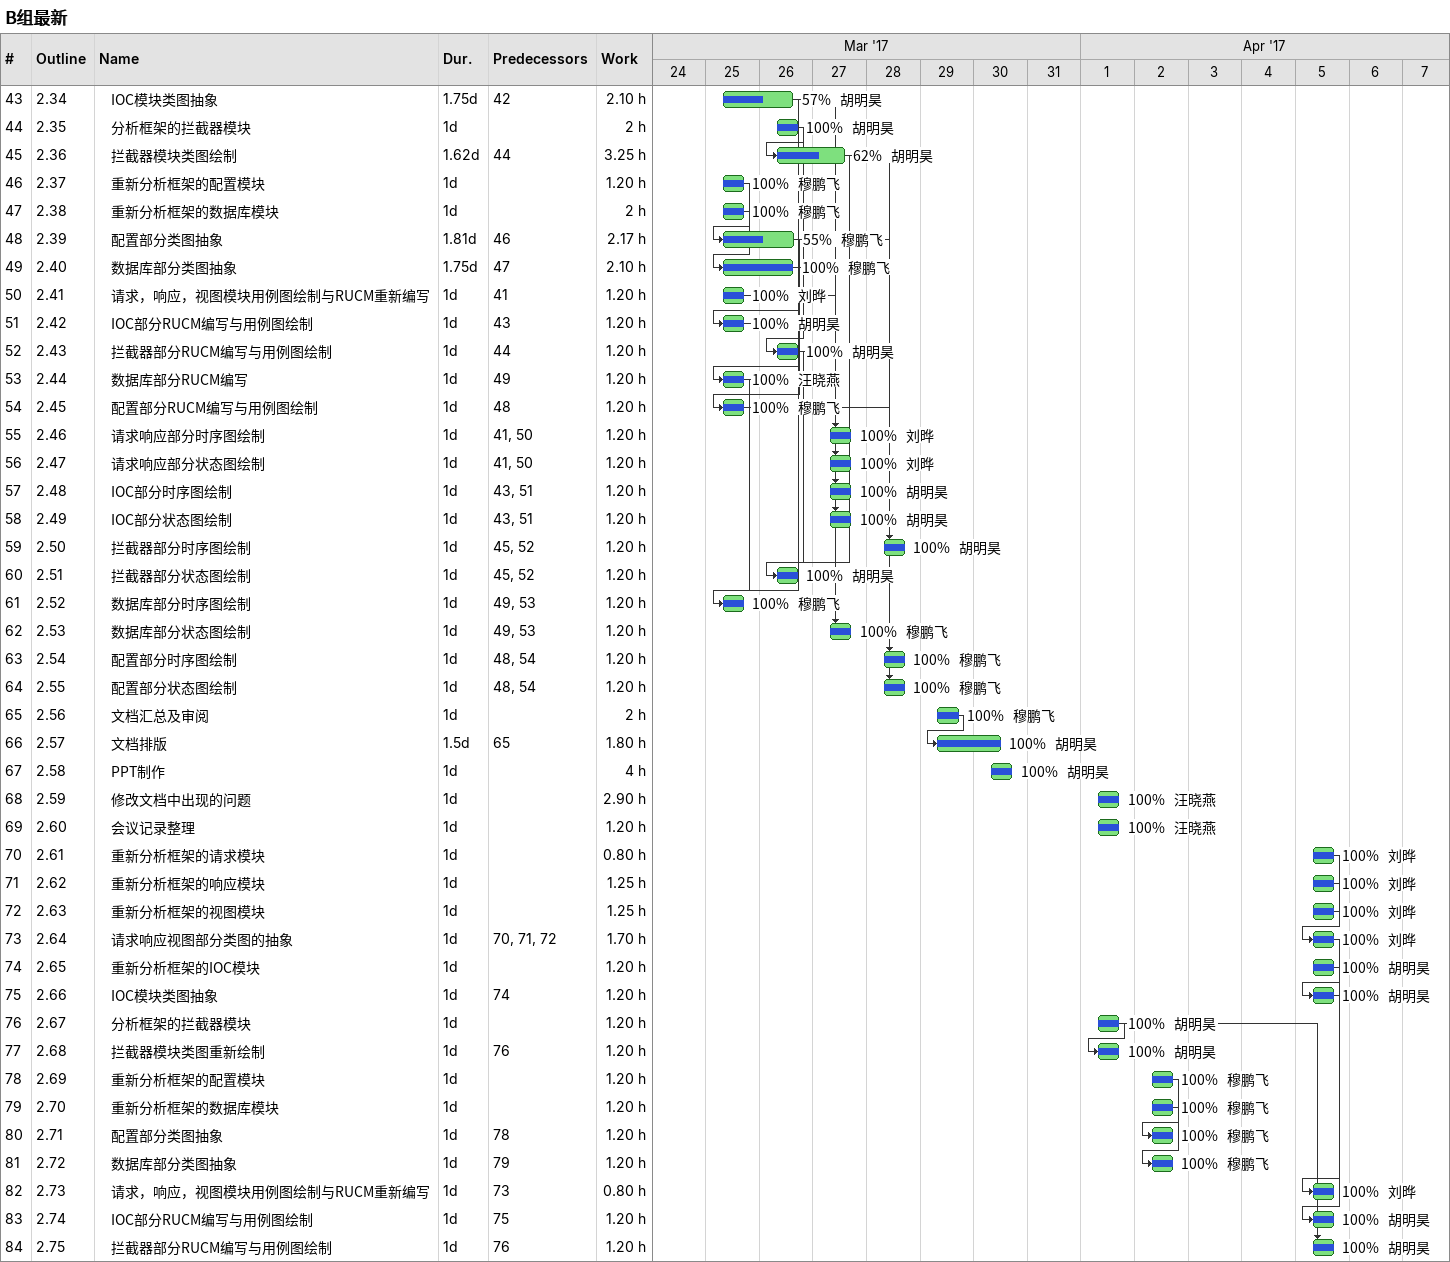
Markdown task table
B组最新

| ID | WBS | Task | Duration | Start | Finish | Predecessors | Resources | % complete | Work (h) |
|---|---|---|---|---|---|---|---|---|---|
| 43 | 2.34 | IOC模块类图抽象 | 1.75d | 2017-03-25 | 2017-03-26 | 42 | 胡明昊 | 57 | 2.10 |
| 44 | 2.35 | 分析框架的拦截器模块 | 1d | 2017-03-26 | 2017-03-26 |  | 胡明昊 | 100 | 2 |
| 45 | 2.36 | 拦截器模块类图绘制 | 1.62d | 2017-03-26 | 2017-03-27 | 44 | 胡明昊 | 62 | 3.25 |
| 46 | 2.37 | 重新分析框架的配置模块 | 1d | 2017-03-25 | 2017-03-25 |  | 穆鹏飞 | 100 | 1.20 |
| 47 | 2.38 | 重新分析框架的数据库模块 | 1d | 2017-03-25 | 2017-03-25 |  | 穆鹏飞 | 100 | 2 |
| 48 | 2.39 | 配置部分类图抽象 | 1.81d | 2017-03-25 | 2017-03-26 | 46 | 穆鹏飞 | 55 | 2.17 |
| 49 | 2.40 | 数据库部分类图抽象 | 1.75d | 2017-03-25 | 2017-03-26 | 47 | 穆鹏飞 | 100 | 2.10 |
| 50 | 2.41 | 请求，响应，视图模块用例图绘制与RUCM重新编写 | 1d | 2017-03-25 | 2017-03-25 | 41 | 刘晔 | 100 | 1.20 |
| 51 | 2.42 | IOC部分RUCM编写与用例图绘制 | 1d | 2017-03-25 | 2017-03-25 | 43 | 胡明昊 | 100 | 1.20 |
| 52 | 2.43 | 拦截器部分RUCM编写与用例图绘制 | 1d | 2017-03-26 | 2017-03-26 | 44 | 胡明昊 | 100 | 1.20 |
| 53 | 2.44 | 数据库部分RUCM编写 | 1d | 2017-03-25 | 2017-03-25 | 49 | 汪晓燕 | 100 | 1.20 |
| 54 | 2.45 | 配置部分RUCM编写与用例图绘制 | 1d | 2017-03-25 | 2017-03-25 | 48 | 穆鹏飞 | 100 | 1.20 |
| 55 | 2.46 | 请求响应部分时序图绘制 | 1d | 2017-03-27 | 2017-03-27 | 41, 50 | 刘晔 | 100 | 1.20 |
| 56 | 2.47 | 请求响应部分状态图绘制 | 1d | 2017-03-27 | 2017-03-27 | 41, 50 | 刘晔 | 100 | 1.20 |
| 57 | 2.48 | IOC部分时序图绘制 | 1d | 2017-03-27 | 2017-03-27 | 43, 51 | 胡明昊 | 100 | 1.20 |
| 58 | 2.49 | IOC部分状态图绘制 | 1d | 2017-03-27 | 2017-03-27 | 43, 51 | 胡明昊 | 100 | 1.20 |
| 59 | 2.50 | 拦截器部分时序图绘制 | 1d | 2017-03-28 | 2017-03-28 | 45, 52 | 胡明昊 | 100 | 1.20 |
| 60 | 2.51 | 拦截器部分状态图绘制 | 1d | 2017-03-26 | 2017-03-26 | 45, 52 | 胡明昊 | 100 | 1.20 |
| 61 | 2.52 | 数据库部分时序图绘制 | 1d | 2017-03-25 | 2017-03-25 | 49, 53 | 穆鹏飞 | 100 | 1.20 |
| 62 | 2.53 | 数据库部分状态图绘制 | 1d | 2017-03-27 | 2017-03-27 | 49, 53 | 穆鹏飞 | 100 | 1.20 |
| 63 | 2.54 | 配置部分时序图绘制 | 1d | 2017-03-28 | 2017-03-28 | 48, 54 | 穆鹏飞 | 100 | 1.20 |
| 64 | 2.55 | 配置部分状态图绘制 | 1d | 2017-03-28 | 2017-03-28 | 48, 54 | 穆鹏飞 | 100 | 1.20 |
| 65 | 2.56 | 文档汇总及审阅 | 1d | 2017-03-29 | 2017-03-29 |  | 穆鹏飞 | 100 | 2 |
| 66 | 2.57 | 文档排版 | 1.5d | 2017-03-29 | 2017-03-30 | 65 | 胡明昊 | 100 | 1.80 |
| 67 | 2.58 | PPT制作 | 1d | 2017-03-30 | 2017-03-30 |  | 胡明昊 | 100 | 4 |
| 68 | 2.59 | 修改文档中出现的问题 | 1d | 2017-04-01 | 2017-04-01 |  | 汪晓燕 | 100 | 2.90 |
| 69 | 2.60 | 会议记录整理 | 1d | 2017-04-01 | 2017-04-01 |  | 汪晓燕 | 100 | 1.20 |
| 70 | 2.61 | 重新分析框架的请求模块 | 1d | 2017-04-05 | 2017-04-05 |  | 刘晔 | 100 | 0.80 |
| 71 | 2.62 | 重新分析框架的响应模块 | 1d | 2017-04-05 | 2017-04-05 |  | 刘晔 | 100 | 1.25 |
| 72 | 2.63 | 重新分析框架的视图模块 | 1d | 2017-04-05 | 2017-04-05 |  | 刘晔 | 100 | 1.25 |
| 73 | 2.64 | 请求响应视图部分类图的抽象 | 1d | 2017-04-05 | 2017-04-05 | 70, 71, 72 | 刘晔 | 100 | 1.70 |
| 74 | 2.65 | 重新分析框架的IOC模块 | 1d | 2017-04-05 | 2017-04-05 |  | 胡明昊 | 100 | 1.20 |
| 75 | 2.66 | IOC模块类图抽象 | 1d | 2017-04-05 | 2017-04-05 | 74 | 胡明昊 | 100 | 1.20 |
| 76 | 2.67 | 分析框架的拦截器模块 | 1d | 2017-04-01 | 2017-04-01 |  | 胡明昊 | 100 | 1.20 |
| 77 | 2.68 | 拦截器模块类图重新绘制 | 1d | 2017-04-01 | 2017-04-01 | 76 | 胡明昊 | 100 | 1.20 |
| 78 | 2.69 | 重新分析框架的配置模块 | 1d | 2017-04-02 | 2017-04-02 |  | 穆鹏飞 | 100 | 1.20 |
| 79 | 2.70 | 重新分析框架的数据库模块 | 1d | 2017-04-02 | 2017-04-02 |  | 穆鹏飞 | 100 | 1.20 |
| 80 | 2.71 | 配置部分类图抽象 | 1d | 2017-04-02 | 2017-04-02 | 78 | 穆鹏飞 | 100 | 1.20 |
| 81 | 2.72 | 数据库部分类图抽象 | 1d | 2017-04-02 | 2017-04-02 | 79 | 穆鹏飞 | 100 | 1.20 |
| 82 | 2.73 | 请求，响应，视图模块用例图绘制与RUCM重新编写 | 1d | 2017-04-05 | 2017-04-05 | 73 | 刘晔 | 100 | 0.80 |
| 83 | 2.74 | IOC部分RUCM编写与用例图绘制 | 1d | 2017-04-05 | 2017-04-05 | 75 | 胡明昊 | 100 | 1.20 |
| 84 | 2.75 | 拦截器部分RUCM编写与用例图绘制 | 1d | 2017-04-05 | 2017-04-05 | 76 | 胡明昊 | 100 | 1.20 |
